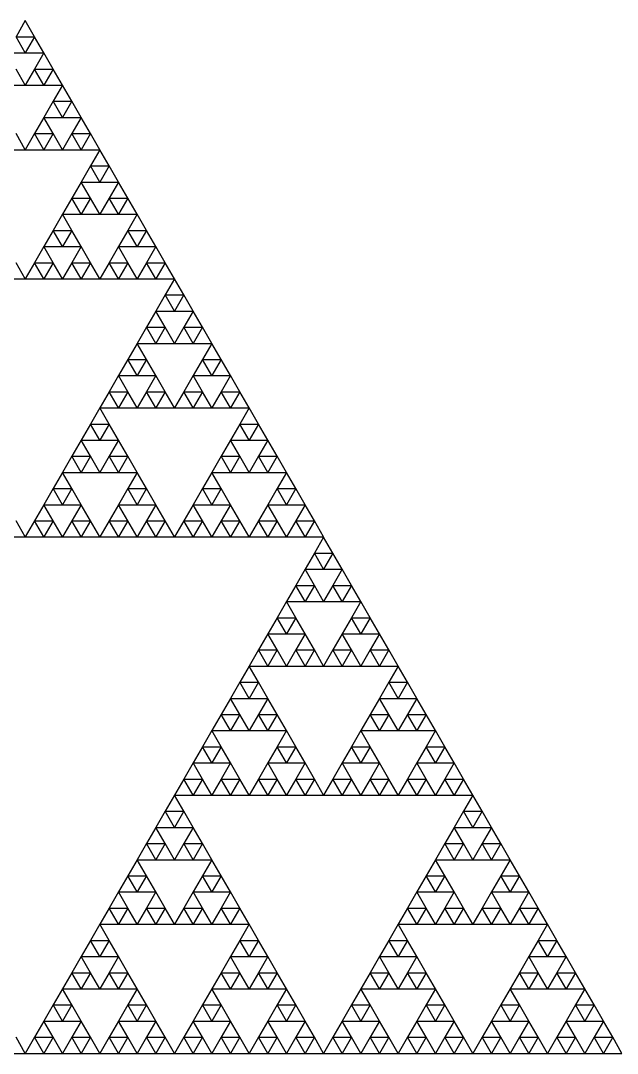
# Model space of a CAD drawing. Header units: metres. Extents: x -50 to 50, y -29 to 58.
# Drawn here: x -31.3 to -25.05, y -7.22 to 3.61 of the extents above; entities that cross this region are included whole.
import ezdxf

# ---------------------------------------------------------------- set-up
doc = ezdxf.new("R2010")
doc.units = ezdxf.units.M

msp = doc.modelspace()

# ---------------------------------------------------------------- linework, layer by layer
for p, q in [((-31.25, 3.60842), (-31.3477, 3.43928)), ((-31.1523, 3.43928), (-31.25, 3.60842)), ((-31.25, 3.27014), (-31.3477, 3.43928)), ((-31.3477, 3.43928), (-31.1523, 3.43928)), ((-31.1523, 3.43928), (-31.25, 3.27014)), ((-31.0547, 3.27014), (-31.1523, 3.43928)), ((-31.4453, 3.27014), (-31.25, 3.27014)), ((-31.25, 3.27014), (-31.0547, 3.27014)), ((-31.0547, 3.27014), (-31.1523, 3.10099)), ((-30.957, 3.10099), (-31.0547, 3.27014)), ((-31.25, 2.93185), (-31.3477, 3.10099)), ((-31.1523, 3.10099), (-31.25, 2.93185)), ((-31.0547, 2.93185), (-31.1523, 3.10099)), ((-31.1523, 3.10099), (-30.957, 3.10099)), ((-30.957, 3.10099), (-31.0547, 2.93185)), ((-30.8594, 2.93185), (-30.957, 3.10099)), ((-31.4453, 2.93185), (-31.25, 2.93185)), ((-31.25, 2.93185), (-31.0547, 2.93185)), ((-31.0547, 2.93185), (-30.8594, 2.93185)), ((-30.8594, 2.93185), (-30.957, 2.76271)), ((-30.7617, 2.76271), (-30.8594, 2.93185)), ((-30.957, 2.76271), (-31.0547, 2.59356)), ((-30.8594, 2.59356), (-30.957, 2.76271)), ((-30.957, 2.76271), (-30.7617, 2.76271)), ((-30.7617, 2.76271), (-30.8594, 2.59356)), ((-30.6641, 2.59356), (-30.7617, 2.76271)), ((-31.0547, 2.59356), (-31.1523, 2.42442)), ((-30.957, 2.42442), (-31.0547, 2.59356)), ((-31.0547, 2.59356), (-30.8594, 2.59356)), ((-30.8594, 2.59356), (-30.6641, 2.59356)), ((-30.6641, 2.59356), (-30.7617, 2.42442)), ((-30.5664, 2.42442), (-30.6641, 2.59356)), ((-31.25, 2.25527), (-31.3477, 2.42442)), ((-31.1523, 2.42442), (-31.25, 2.25527)), ((-31.0547, 2.25527), (-31.1523, 2.42442)), ((-31.1523, 2.42442), (-30.957, 2.42442)), ((-30.957, 2.42442), (-31.0547, 2.25527)), ((-30.8594, 2.25527), (-30.957, 2.42442)), ((-30.7617, 2.42442), (-30.8594, 2.25527)), ((-30.6641, 2.25527), (-30.7617, 2.42442)), ((-30.7617, 2.42442), (-30.5664, 2.42442)), ((-30.5664, 2.42442), (-30.6641, 2.25527)), ((-30.4688, 2.25527), (-30.5664, 2.42442)), ((-31.4453, 2.25527), (-31.25, 2.25527)), ((-31.25, 2.25527), (-31.0547, 2.25527)), ((-31.0547, 2.25527), (-30.8594, 2.25527)), ((-30.8594, 2.25527), (-30.6641, 2.25527)), ((-30.6641, 2.25527), (-30.4688, 2.25527)), ((-30.4688, 2.25526), (-30.5664, 2.08612)), ((-30.3711, 2.08612), (-30.4688, 2.25526)), ((-30.5664, 2.08612), (-30.6641, 1.91697)), ((-30.4688, 1.91697), (-30.5664, 2.08612)), ((-30.5664, 2.08612), (-30.3711, 2.08612)), ((-30.3711, 2.08612), (-30.4688, 1.91697)), ((-30.2734, 1.91697), (-30.3711, 2.08612)), ((-30.6641, 1.91697), (-30.7617, 1.74783)), ((-30.5664, 1.74783), (-30.6641, 1.91697)), ((-30.6641, 1.91697), (-30.4688, 1.91697)), ((-30.4688, 1.91697), (-30.2734, 1.91697)), ((-30.2734, 1.91697), (-30.3711, 1.74783)), ((-30.1758, 1.74783), (-30.2734, 1.91697)), ((-30.7617, 1.74783), (-30.8594, 1.57868)), ((-30.6641, 1.57868), (-30.7617, 1.74783)), ((-30.7617, 1.74783), (-30.5664, 1.74783)), ((-30.5664, 1.74783), (-30.6641, 1.57868)), ((-30.4688, 1.57868), (-30.5664, 1.74783)), ((-30.3711, 1.74783), (-30.4688, 1.57868)), ((-30.2734, 1.57868), (-30.3711, 1.74783)), ((-30.3711, 1.74783), (-30.1758, 1.74783)), ((-30.1758, 1.74783), (-30.2734, 1.57868)), ((-30.0781, 1.57868), (-30.1758, 1.74783)), ((-30.8594, 1.57868), (-30.957, 1.40954)), ((-30.7617, 1.40954), (-30.8594, 1.57868)), ((-30.8594, 1.57868), (-30.6641, 1.57868)), ((-30.6641, 1.57868), (-30.4688, 1.57868)), ((-30.4688, 1.57868), (-30.2734, 1.57868)), ((-30.2734, 1.57868), (-30.0781, 1.57868)), ((-30.0781, 1.57868), (-30.1758, 1.40954)), ((-29.9805, 1.40954), (-30.0781, 1.57868)), ((-30.957, 1.40954), (-31.0547, 1.2404)), ((-30.8594, 1.2404), (-30.957, 1.40954)), ((-30.957, 1.40954), (-30.7617, 1.40954)), ((-30.7617, 1.40954), (-30.8594, 1.2404)), ((-30.6641, 1.2404), (-30.7617, 1.40954)), ((-30.1758, 1.40954), (-30.2734, 1.2404)), ((-30.0781, 1.2404), (-30.1758, 1.40954)), ((-30.1758, 1.40954), (-29.9805, 1.40954)), ((-29.9805, 1.40954), (-30.0781, 1.2404)), ((-29.8828, 1.2404), (-29.9805, 1.40954)), ((-31.0547, 1.2404), (-31.1523, 1.07125)), ((-30.957, 1.07125), (-31.0547, 1.2404)), ((-31.0547, 1.2404), (-30.8594, 1.2404)), ((-30.8594, 1.2404), (-30.6641, 1.2404)), ((-30.6641, 1.2404), (-30.7617, 1.07125)), ((-30.5664, 1.07125), (-30.6641, 1.2404)), ((-30.2734, 1.2404), (-30.3711, 1.07125)), ((-30.1758, 1.07125), (-30.2734, 1.2404)), ((-30.2734, 1.2404), (-30.0781, 1.2404)), ((-30.0781, 1.2404), (-29.8828, 1.2404)), ((-29.8828, 1.2404), (-29.9805, 1.07125)), ((-29.7852, 1.07125), (-29.8828, 1.2404)), ((-31.25, 0.90211), (-31.3477, 1.07125)), ((-31.1523, 1.07125), (-31.25, 0.90211)), ((-31.0547, 0.90211), (-31.1523, 1.07125)), ((-31.1523, 1.07125), (-30.957, 1.07125)), ((-30.957, 1.07125), (-31.0547, 0.90211)), ((-30.8594, 0.90211), (-30.957, 1.07125)), ((-30.7617, 1.07125), (-30.8594, 0.90211)), ((-30.6641, 0.90211), (-30.7617, 1.07125)), ((-30.7617, 1.07125), (-30.5664, 1.07125)), ((-30.5664, 1.07125), (-30.6641, 0.90211)), ((-30.4688, 0.90211), (-30.5664, 1.07125)), ((-30.3711, 1.07125), (-30.4688, 0.90211)), ((-30.2734, 0.90211), (-30.3711, 1.07125)), ((-30.3711, 1.07125), (-30.1758, 1.07125)), ((-30.1758, 1.07125), (-30.2734, 0.90211)), ((-30.0781, 0.90211), (-30.1758, 1.07125)), ((-29.9805, 1.07125), (-30.0781, 0.90211)), ((-29.8828, 0.90211), (-29.9805, 1.07125)), ((-29.9805, 1.07125), (-29.7852, 1.07125)), ((-29.7852, 1.07125), (-29.8828, 0.90211)), ((-29.6875, 0.90211), (-29.7852, 1.07125)), ((-31.4453, 0.90211), (-31.25, 0.90211)), ((-31.25, 0.90211), (-31.0547, 0.90211)), ((-31.0547, 0.90211), (-30.8594, 0.90211)), ((-30.8594, 0.90211), (-30.6641, 0.90211)), ((-30.6641, 0.90211), (-30.4688, 0.90211)), ((-30.4688, 0.90211), (-30.2734, 0.90211)), ((-30.2734, 0.90211), (-30.0781, 0.90211)), ((-30.0781, 0.90211), (-29.8828, 0.90211)), ((-29.8828, 0.90211), (-29.6875, 0.90211)), ((-29.6875, 0.90209), (-29.7852, 0.73295)), ((-29.5898, 0.73295), (-29.6875, 0.90209)), ((-29.7852, 0.73295), (-29.8828, 0.56381)), ((-29.6875, 0.56381), (-29.7852, 0.73295)), ((-29.7852, 0.73295), (-29.5898, 0.73295)), ((-29.5898, 0.73295), (-29.6875, 0.56381)), ((-29.4922, 0.56381), (-29.5898, 0.73295)), ((-29.8828, 0.56381), (-29.9805, 0.39466)), ((-29.7852, 0.39466), (-29.8828, 0.56381)), ((-29.8828, 0.56381), (-29.6875, 0.56381)), ((-29.6875, 0.56381), (-29.4922, 0.56381)), ((-29.4922, 0.56381), (-29.5898, 0.39466)), ((-29.3945, 0.39466), (-29.4922, 0.56381)), ((-29.9805, 0.39466), (-30.0781, 0.22552)), ((-29.8828, 0.22552), (-29.9805, 0.39466)), ((-29.9805, 0.39466), (-29.7852, 0.39466)), ((-29.7852, 0.39466), (-29.8828, 0.22552)), ((-29.6875, 0.22552), (-29.7852, 0.39466)), ((-29.5898, 0.39466), (-29.6875, 0.22552)), ((-29.4922, 0.22552), (-29.5898, 0.39466)), ((-29.5898, 0.39466), (-29.3945, 0.39466)), ((-29.3945, 0.39466), (-29.4922, 0.22552)), ((-29.2969, 0.22552), (-29.3945, 0.39466)), ((-30.0781, 0.22552), (-30.1758, 0.05638)), ((-29.9805, 0.05638), (-30.0781, 0.22552)), ((-30.0781, 0.22552), (-29.8828, 0.22552)), ((-29.8828, 0.22552), (-29.6875, 0.22552)), ((-29.6875, 0.22552), (-29.4922, 0.22552)), ((-29.4922, 0.22552), (-29.2969, 0.22552)), ((-29.2969, 0.22552), (-29.3945, 0.05638)), ((-29.1992, 0.05638), (-29.2969, 0.22552)), ((-30.1758, 0.05638), (-30.2734, -0.11277)), ((-30.0781, -0.11277), (-30.1758, 0.05638)), ((-30.1758, 0.05638), (-29.9805, 0.05638)), ((-29.9805, 0.05638), (-30.0781, -0.11277)), ((-29.8828, -0.11277), (-29.9805, 0.05638)), ((-29.3945, 0.05638), (-29.4922, -0.11277)), ((-29.2969, -0.11277), (-29.3945, 0.05638)), ((-29.3945, 0.05638), (-29.1992, 0.05638)), ((-29.1992, 0.05638), (-29.2969, -0.11277)), ((-29.1016, -0.11277), (-29.1992, 0.05638)), ((-30.2734, -0.11277), (-30.3711, -0.28191)), ((-30.1758, -0.28191), (-30.2734, -0.11277)), ((-30.2734, -0.11277), (-30.0781, -0.11277)), ((-30.0781, -0.11277), (-29.8828, -0.11277)), ((-29.8828, -0.11277), (-29.9805, -0.28191)), ((-29.7852, -0.28191), (-29.8828, -0.11277)), ((-29.4922, -0.11277), (-29.5898, -0.28191)), ((-29.3945, -0.28191), (-29.4922, -0.11277)), ((-29.4922, -0.11277), (-29.2969, -0.11277)), ((-29.2969, -0.11277), (-29.1016, -0.11277)), ((-29.1016, -0.11277), (-29.1992, -0.28191)), ((-29.0039, -0.28191), (-29.1016, -0.11277)), ((-30.3711, -0.28191), (-30.4688, -0.45105)), ((-30.2734, -0.45105), (-30.3711, -0.28191)), ((-30.3711, -0.28191), (-30.1758, -0.28191)), ((-30.1758, -0.28191), (-30.2734, -0.45105)), ((-30.0781, -0.45105), (-30.1758, -0.28191)), ((-29.9805, -0.28191), (-30.0781, -0.45105)), ((-29.8828, -0.45105), (-29.9805, -0.28191)), ((-29.9805, -0.28191), (-29.7852, -0.28191)), ((-29.7852, -0.28191), (-29.8828, -0.45105)), ((-29.6875, -0.45105), (-29.7852, -0.28191)), ((-29.5898, -0.28191), (-29.6875, -0.45105)), ((-29.4922, -0.45105), (-29.5898, -0.28191)), ((-29.5898, -0.28191), (-29.3945, -0.28191)), ((-29.3945, -0.28191), (-29.4922, -0.45105)), ((-29.2969, -0.45105), (-29.3945, -0.28191)), ((-29.1992, -0.28191), (-29.2969, -0.45105)), ((-29.1016, -0.45105), (-29.1992, -0.28191)), ((-29.1992, -0.28191), (-29.0039, -0.28191)), ((-29.0039, -0.28191), (-29.1016, -0.45105)), ((-28.9062, -0.45105), (-29.0039, -0.28191)), ((-30.4688, -0.45107), (-30.5664, -0.62021)), ((-30.4688, -0.45105), (-30.2734, -0.45105)), ((-30.3711, -0.62021), (-30.4688, -0.45107)), ((-30.2734, -0.45105), (-30.0781, -0.45105)), ((-30.0781, -0.45105), (-29.8828, -0.45105)), ((-29.8828, -0.45105), (-29.6875, -0.45105)), ((-29.6875, -0.45105), (-29.4922, -0.45105)), ((-29.4922, -0.45105), (-29.2969, -0.45105)), ((-29.2969, -0.45105), (-29.1016, -0.45105)), ((-29.1016, -0.45105), (-28.9062, -0.45105)), ((-28.9062, -0.45107), (-29.0039, -0.62021)), ((-28.8086, -0.62021), (-28.9062, -0.45107)), ((-30.5664, -0.62021), (-30.6641, -0.78936)), ((-30.4688, -0.78936), (-30.5664, -0.62021)), ((-30.5664, -0.62021), (-30.3711, -0.62021)), ((-30.3711, -0.62021), (-30.4688, -0.78936)), ((-30.2734, -0.78936), (-30.3711, -0.62021)), ((-29.0039, -0.62021), (-29.1016, -0.78936)), ((-28.9062, -0.78936), (-29.0039, -0.62021)), ((-29.0039, -0.62021), (-28.8086, -0.62021)), ((-28.8086, -0.62021), (-28.9062, -0.78936)), ((-28.7109, -0.78936), (-28.8086, -0.62021)), ((-30.6641, -0.78936), (-30.7617, -0.9585)), ((-30.5664, -0.9585), (-30.6641, -0.78936)), ((-30.6641, -0.78936), (-30.4688, -0.78936)), ((-30.4688, -0.78936), (-30.2734, -0.78936)), ((-30.2734, -0.78936), (-30.3711, -0.9585)), ((-30.1758, -0.9585), (-30.2734, -0.78936)), ((-29.1016, -0.78936), (-29.1992, -0.9585)), ((-29.0039, -0.9585), (-29.1016, -0.78936)), ((-29.1016, -0.78936), (-28.9062, -0.78936)), ((-28.9062, -0.78936), (-28.7109, -0.78936)), ((-28.7109, -0.78936), (-28.8086, -0.9585)), ((-28.6133, -0.9585), (-28.7109, -0.78936)), ((-30.7617, -0.9585), (-30.8594, -1.12765)), ((-30.6641, -1.12765), (-30.7617, -0.9585)), ((-30.7617, -0.9585), (-30.5664, -0.9585)), ((-30.5664, -0.9585), (-30.6641, -1.12765)), ((-30.4688, -1.12765), (-30.5664, -0.9585)), ((-30.3711, -0.9585), (-30.4688, -1.12765)), ((-30.2734, -1.12765), (-30.3711, -0.9585)), ((-30.3711, -0.9585), (-30.1758, -0.9585)), ((-30.1758, -0.9585), (-30.2734, -1.12765)), ((-30.0781, -1.12765), (-30.1758, -0.9585)), ((-29.1992, -0.9585), (-29.2969, -1.12765)), ((-29.1016, -1.12765), (-29.1992, -0.9585)), ((-29.1992, -0.9585), (-29.0039, -0.9585)), ((-29.0039, -0.9585), (-29.1016, -1.12765)), ((-28.9062, -1.12765), (-29.0039, -0.9585)), ((-28.8086, -0.9585), (-28.9062, -1.12765)), ((-28.7109, -1.12765), (-28.8086, -0.9585)), ((-28.8086, -0.9585), (-28.6133, -0.9585)), ((-28.6133, -0.9585), (-28.7109, -1.12765)), ((-28.5156, -1.12765), (-28.6133, -0.9585)), ((-30.8594, -1.12765), (-30.957, -1.29679)), ((-30.7617, -1.29679), (-30.8594, -1.12765)), ((-30.8594, -1.12765), (-30.6641, -1.12765)), ((-30.6641, -1.12765), (-30.4688, -1.12765)), ((-30.4688, -1.12765), (-30.2734, -1.12765)), ((-30.2734, -1.12765), (-30.0781, -1.12765)), ((-30.0781, -1.12765), (-30.1758, -1.29679)), ((-29.9805, -1.29679), (-30.0781, -1.12765)), ((-29.2969, -1.12765), (-29.3945, -1.29679)), ((-29.1992, -1.29679), (-29.2969, -1.12765)), ((-29.2969, -1.12765), (-29.1016, -1.12765)), ((-29.1016, -1.12765), (-28.9062, -1.12765)), ((-28.9062, -1.12765), (-28.7109, -1.12765)), ((-28.7109, -1.12765), (-28.5156, -1.12765)), ((-28.5156, -1.12765), (-28.6133, -1.29679)), ((-28.418, -1.29679), (-28.5156, -1.12765)), ((-30.957, -1.29679), (-31.0547, -1.46593)), ((-30.8594, -1.46593), (-30.957, -1.29679)), ((-30.957, -1.29679), (-30.7617, -1.29679)), ((-30.7617, -1.29679), (-30.8594, -1.46593)), ((-30.6641, -1.46593), (-30.7617, -1.29679)), ((-30.1758, -1.29679), (-30.2734, -1.46593)), ((-30.0781, -1.46593), (-30.1758, -1.29679)), ((-30.1758, -1.29679), (-29.9805, -1.29679)), ((-29.9805, -1.29679), (-30.0781, -1.46593)), ((-29.8828, -1.46593), (-29.9805, -1.29679)), ((-29.3945, -1.29679), (-29.4922, -1.46593)), ((-29.2969, -1.46593), (-29.3945, -1.29679)), ((-29.3945, -1.29679), (-29.1992, -1.29679)), ((-29.1992, -1.29679), (-29.2969, -1.46593)), ((-29.1016, -1.46593), (-29.1992, -1.29679)), ((-28.6133, -1.29679), (-28.7109, -1.46593)), ((-28.5156, -1.46593), (-28.6133, -1.29679)), ((-28.6133, -1.29679), (-28.418, -1.29679)), ((-28.418, -1.29679), (-28.5156, -1.46593)), ((-28.3203, -1.46593), (-28.418, -1.29679)), ((-31.0547, -1.46593), (-31.1523, -1.63508)), ((-30.957, -1.63508), (-31.0547, -1.46593)), ((-31.0547, -1.46593), (-30.8594, -1.46593)), ((-30.8594, -1.46593), (-30.6641, -1.46593)), ((-30.6641, -1.46593), (-30.7617, -1.63508)), ((-30.5664, -1.63508), (-30.6641, -1.46593)), ((-30.2734, -1.46593), (-30.3711, -1.63508)), ((-30.1758, -1.63508), (-30.2734, -1.46593)), ((-30.2734, -1.46593), (-30.0781, -1.46593)), ((-30.0781, -1.46593), (-29.8828, -1.46593)), ((-29.8828, -1.46593), (-29.9805, -1.63508)), ((-29.7852, -1.63508), (-29.8828, -1.46593)), ((-29.4922, -1.46593), (-29.5898, -1.63508)), ((-29.3945, -1.63508), (-29.4922, -1.46593)), ((-29.4922, -1.46593), (-29.2969, -1.46593)), ((-29.2969, -1.46593), (-29.1016, -1.46593)), ((-29.1016, -1.46593), (-29.1992, -1.63508)), ((-29.0039, -1.63508), (-29.1016, -1.46593)), ((-28.7109, -1.46593), (-28.8086, -1.63508)), ((-28.6133, -1.63508), (-28.7109, -1.46593)), ((-28.7109, -1.46593), (-28.5156, -1.46593)), ((-28.5156, -1.46593), (-28.3203, -1.46593)), ((-28.3203, -1.46593), (-28.418, -1.63508)), ((-28.2227, -1.63508), (-28.3203, -1.46593)), ((-31.25, -1.80422), (-31.3477, -1.63508)), ((-31.1523, -1.63508), (-31.25, -1.80422)), ((-31.0547, -1.80422), (-31.1523, -1.63508)), ((-31.1523, -1.63508), (-30.957, -1.63508)), ((-30.957, -1.63508), (-31.0547, -1.80422)), ((-30.8594, -1.80422), (-30.957, -1.63508)), ((-30.7617, -1.63508), (-30.8594, -1.80422)), ((-30.6641, -1.80422), (-30.7617, -1.63508)), ((-30.7617, -1.63508), (-30.5664, -1.63508)), ((-30.5664, -1.63508), (-30.6641, -1.80422)), ((-30.4688, -1.80422), (-30.5664, -1.63508)), ((-30.3711, -1.63508), (-30.4688, -1.80422)), ((-30.2734, -1.80422), (-30.3711, -1.63508)), ((-30.3711, -1.63508), (-30.1758, -1.63508)), ((-30.1758, -1.63508), (-30.2734, -1.80422)), ((-30.0781, -1.80422), (-30.1758, -1.63508)), ((-29.9805, -1.63508), (-30.0781, -1.80422)), ((-29.8828, -1.80422), (-29.9805, -1.63508)), ((-29.9805, -1.63508), (-29.7852, -1.63508)), ((-29.7852, -1.63508), (-29.8828, -1.80422)), ((-29.6875, -1.80422), (-29.7852, -1.63508)), ((-29.5898, -1.63508), (-29.6875, -1.80422)), ((-29.4922, -1.80422), (-29.5898, -1.63508)), ((-29.5898, -1.63508), (-29.3945, -1.63508)), ((-29.3945, -1.63508), (-29.4922, -1.80422)), ((-29.2969, -1.80422), (-29.3945, -1.63508)), ((-29.1992, -1.63508), (-29.2969, -1.80422)), ((-29.1016, -1.80422), (-29.1992, -1.63508)), ((-29.1992, -1.63508), (-29.0039, -1.63508)), ((-29.0039, -1.63508), (-29.1016, -1.80422)), ((-28.9062, -1.80422), (-29.0039, -1.63508)), ((-28.8086, -1.63508), (-28.9062, -1.80422)), ((-28.7109, -1.80422), (-28.8086, -1.63508)), ((-28.8086, -1.63508), (-28.6133, -1.63508)), ((-28.6133, -1.63508), (-28.7109, -1.80422)), ((-28.5156, -1.80422), (-28.6133, -1.63508)), ((-28.418, -1.63508), (-28.5156, -1.80422)), ((-28.3203, -1.80422), (-28.418, -1.63508)), ((-28.418, -1.63508), (-28.2227, -1.63508)), ((-28.2227, -1.63508), (-28.3203, -1.80422)), ((-28.125, -1.80422), (-28.2227, -1.63508)), ((-31.4453, -1.80422), (-31.25, -1.80422)), ((-31.25, -1.80422), (-31.0547, -1.80422)), ((-31.0547, -1.80422), (-30.8594, -1.80422)), ((-30.8594, -1.80422), (-30.6641, -1.80422)), ((-30.6641, -1.80422), (-30.4688, -1.80422)), ((-30.4688, -1.80422), (-30.2734, -1.80422)), ((-30.2734, -1.80422), (-30.0781, -1.80422)), ((-30.0781, -1.80422), (-29.8828, -1.80422)), ((-29.8828, -1.80422), (-29.6875, -1.80422)), ((-29.6875, -1.80422), (-29.4922, -1.80422)), ((-29.4922, -1.80422), (-29.2969, -1.80422)), ((-29.2969, -1.80422), (-29.1016, -1.80422)), ((-29.1016, -1.80422), (-28.9062, -1.80422)), ((-28.9062, -1.80422), (-28.7109, -1.80422)), ((-28.7109, -1.80422), (-28.5156, -1.80422)), ((-28.5156, -1.80422), (-28.3203, -1.80422)), ((-28.3203, -1.80422), (-28.125, -1.80422)), ((-28.125, -1.80424), (-28.2227, -1.97338)), ((-28.0273, -1.97338), (-28.125, -1.80424)), ((-28.2227, -1.97338), (-28.3203, -2.14252)), ((-28.125, -2.14252), (-28.2227, -1.97338)), ((-28.2227, -1.97338), (-28.0273, -1.97338)), ((-28.0273, -1.97338), (-28.125, -2.14252)), ((-27.9297, -2.14252), (-28.0273, -1.97338)), ((-28.3203, -2.14252), (-28.418, -2.31167)), ((-28.2227, -2.31167), (-28.3203, -2.14252)), ((-28.3203, -2.14252), (-28.125, -2.14252)), ((-28.125, -2.14252), (-27.9297, -2.14252)), ((-27.9297, -2.14252), (-28.0273, -2.31167)), ((-27.832, -2.31167), (-27.9297, -2.14252)), ((-28.418, -2.31167), (-28.5156, -2.48081)), ((-28.3203, -2.48081), (-28.418, -2.31167)), ((-28.418, -2.31167), (-28.2227, -2.31167)), ((-28.2227, -2.31167), (-28.3203, -2.48081)), ((-28.125, -2.48081), (-28.2227, -2.31167)), ((-28.0273, -2.31167), (-28.125, -2.48081)), ((-27.9297, -2.48081), (-28.0273, -2.31167)), ((-28.0273, -2.31167), (-27.832, -2.31167)), ((-27.832, -2.31167), (-27.9297, -2.48081)), ((-27.7344, -2.48081), (-27.832, -2.31167)), ((-28.5156, -2.48081), (-28.6133, -2.64995)), ((-28.418, -2.64995), (-28.5156, -2.48081)), ((-28.5156, -2.48081), (-28.3203, -2.48081)), ((-28.3203, -2.48081), (-28.125, -2.48081)), ((-28.125, -2.48081), (-27.9297, -2.48081)), ((-27.9297, -2.48081), (-27.7344, -2.48081)), ((-27.7344, -2.48081), (-27.832, -2.64995)), ((-27.6367, -2.64995), (-27.7344, -2.48081)), ((-28.6133, -2.64995), (-28.7109, -2.8191)), ((-28.5156, -2.8191), (-28.6133, -2.64995)), ((-28.6133, -2.64995), (-28.418, -2.64995)), ((-28.418, -2.64995), (-28.5156, -2.8191)), ((-28.3203, -2.8191), (-28.418, -2.64995)), ((-27.832, -2.64995), (-27.9297, -2.8191)), ((-27.7344, -2.8191), (-27.832, -2.64995)), ((-27.832, -2.64995), (-27.6367, -2.64995)), ((-27.6367, -2.64995), (-27.7344, -2.8191)), ((-27.5391, -2.8191), (-27.6367, -2.64995)), ((-28.7109, -2.8191), (-28.8086, -2.98824)), ((-28.6133, -2.98824), (-28.7109, -2.8191)), ((-28.7109, -2.8191), (-28.5156, -2.8191)), ((-28.5156, -2.8191), (-28.3203, -2.8191)), ((-28.3203, -2.8191), (-28.418, -2.98824)), ((-28.2227, -2.98824), (-28.3203, -2.8191)), ((-27.9297, -2.8191), (-28.0273, -2.98824)), ((-27.832, -2.98824), (-27.9297, -2.8191)), ((-27.9297, -2.8191), (-27.7344, -2.8191)), ((-27.7344, -2.8191), (-27.5391, -2.8191)), ((-27.5391, -2.8191), (-27.6367, -2.98824)), ((-27.4414, -2.98824), (-27.5391, -2.8191)), ((-28.8086, -2.98824), (-28.9062, -3.15738)), ((-28.7109, -3.15738), (-28.8086, -2.98824)), ((-28.8086, -2.98824), (-28.6133, -2.98824)), ((-28.6133, -2.98824), (-28.7109, -3.15738)), ((-28.5156, -3.15738), (-28.6133, -2.98824)), ((-28.418, -2.98824), (-28.5156, -3.15738)), ((-28.3203, -3.15738), (-28.418, -2.98824)), ((-28.418, -2.98824), (-28.2227, -2.98824)), ((-28.2227, -2.98824), (-28.3203, -3.15738)), ((-28.125, -3.15738), (-28.2227, -2.98824)), ((-28.0273, -2.98824), (-28.125, -3.15738)), ((-27.9297, -3.15738), (-28.0273, -2.98824)), ((-28.0273, -2.98824), (-27.832, -2.98824)), ((-27.832, -2.98824), (-27.9297, -3.15738)), ((-27.7344, -3.15738), (-27.832, -2.98824)), ((-27.6367, -2.98824), (-27.7344, -3.15738)), ((-27.5391, -3.15738), (-27.6367, -2.98824)), ((-27.6367, -2.98824), (-27.4414, -2.98824)), ((-27.4414, -2.98824), (-27.5391, -3.15738)), ((-27.3438, -3.15738), (-27.4414, -2.98824)), ((-28.9062, -3.1574), (-29.0039, -3.32654)), ((-28.9062, -3.15738), (-28.7109, -3.15738)), ((-28.8086, -3.32654), (-28.9062, -3.1574)), ((-28.7109, -3.15738), (-28.5156, -3.15738)), ((-28.5156, -3.15738), (-28.3203, -3.15738)), ((-28.3203, -3.15738), (-28.125, -3.15738)), ((-28.125, -3.15738), (-27.9297, -3.15738)), ((-27.9297, -3.15738), (-27.7344, -3.15738)), ((-27.7344, -3.15738), (-27.5391, -3.15738)), ((-27.5391, -3.15738), (-27.3438, -3.15738)), ((-27.3438, -3.1574), (-27.4414, -3.32654)), ((-27.2461, -3.32654), (-27.3438, -3.1574)), ((-29.0039, -3.32654), (-29.1016, -3.49569)), ((-28.9062, -3.49569), (-29.0039, -3.32654)), ((-29.0039, -3.32654), (-28.8086, -3.32654)), ((-28.8086, -3.32654), (-28.9062, -3.49569)), ((-28.7109, -3.49569), (-28.8086, -3.32654)), ((-27.4414, -3.32654), (-27.5391, -3.49569)), ((-27.3438, -3.49569), (-27.4414, -3.32654)), ((-27.4414, -3.32654), (-27.2461, -3.32654)), ((-27.2461, -3.32654), (-27.3438, -3.49569)), ((-27.1484, -3.49569), (-27.2461, -3.32654)), ((-29.1016, -3.49569), (-29.1992, -3.66483)), ((-29.0039, -3.66483), (-29.1016, -3.49569)), ((-29.1016, -3.49569), (-28.9062, -3.49569)), ((-28.9062, -3.49569), (-28.7109, -3.49569)), ((-28.7109, -3.49569), (-28.8086, -3.66483)), ((-28.6133, -3.66483), (-28.7109, -3.49569)), ((-27.5391, -3.49569), (-27.6367, -3.66483)), ((-27.4414, -3.66483), (-27.5391, -3.49569)), ((-27.5391, -3.49569), (-27.3438, -3.49569)), ((-27.3438, -3.49569), (-27.1484, -3.49569)), ((-27.1484, -3.49569), (-27.2461, -3.66483)), ((-27.0508, -3.66483), (-27.1484, -3.49569)), ((-29.1992, -3.66483), (-29.2969, -3.83397)), ((-29.1016, -3.83397), (-29.1992, -3.66483)), ((-29.1992, -3.66483), (-29.0039, -3.66483)), ((-29.0039, -3.66483), (-29.1016, -3.83397)), ((-28.9062, -3.83397), (-29.0039, -3.66483)), ((-28.8086, -3.66483), (-28.9062, -3.83397)), ((-28.7109, -3.83397), (-28.8086, -3.66483)), ((-28.8086, -3.66483), (-28.6133, -3.66483)), ((-28.6133, -3.66483), (-28.7109, -3.83397)), ((-28.5156, -3.83397), (-28.6133, -3.66483)), ((-27.6367, -3.66483), (-27.7344, -3.83397)), ((-27.5391, -3.83397), (-27.6367, -3.66483)), ((-27.6367, -3.66483), (-27.4414, -3.66483)), ((-27.4414, -3.66483), (-27.5391, -3.83397)), ((-27.3438, -3.83397), (-27.4414, -3.66483)), ((-27.2461, -3.66483), (-27.3438, -3.83397)), ((-27.1484, -3.83397), (-27.2461, -3.66483)), ((-27.2461, -3.66483), (-27.0508, -3.66483)), ((-27.0508, -3.66483), (-27.1484, -3.83397)), ((-26.9531, -3.83397), (-27.0508, -3.66483)), ((-29.2969, -3.83397), (-29.3945, -4.00312)), ((-29.1992, -4.00312), (-29.2969, -3.83397)), ((-29.2969, -3.83397), (-29.1016, -3.83397)), ((-29.1016, -3.83397), (-28.9062, -3.83397)), ((-28.9062, -3.83397), (-28.7109, -3.83397)), ((-28.7109, -3.83397), (-28.5156, -3.83397)), ((-28.5156, -3.83397), (-28.6133, -4.00312)), ((-28.418, -4.00312), (-28.5156, -3.83397)), ((-27.7344, -3.83397), (-27.832, -4.00312)), ((-27.6367, -4.00312), (-27.7344, -3.83397)), ((-27.7344, -3.83397), (-27.5391, -3.83397)), ((-27.5391, -3.83397), (-27.3438, -3.83397)), ((-27.3438, -3.83397), (-27.1484, -3.83397)), ((-27.1484, -3.83397), (-26.9531, -3.83397)), ((-26.9531, -3.83397), (-27.0508, -4.00312)), ((-26.8555, -4.00312), (-26.9531, -3.83397)), ((-29.3945, -4.00312), (-29.4922, -4.17226)), ((-29.2969, -4.17226), (-29.3945, -4.00312)), ((-29.3945, -4.00312), (-29.1992, -4.00312)), ((-29.1992, -4.00312), (-29.2969, -4.17226)), ((-29.1016, -4.17226), (-29.1992, -4.00312)), ((-28.6133, -4.00312), (-28.7109, -4.17226)), ((-28.5156, -4.17226), (-28.6133, -4.00312)), ((-28.6133, -4.00312), (-28.418, -4.00312)), ((-28.418, -4.00312), (-28.5156, -4.17226)), ((-28.3203, -4.17226), (-28.418, -4.00312)), ((-27.832, -4.00312), (-27.9297, -4.17226)), ((-27.7344, -4.17226), (-27.832, -4.00312)), ((-27.832, -4.00312), (-27.6367, -4.00312)), ((-27.6367, -4.00312), (-27.7344, -4.17226)), ((-27.5391, -4.17226), (-27.6367, -4.00312)), ((-27.0508, -4.00312), (-27.1484, -4.17226)), ((-26.9531, -4.17226), (-27.0508, -4.00312)), ((-27.0508, -4.00312), (-26.8555, -4.00312)), ((-26.8555, -4.00312), (-26.9531, -4.17226)), ((-26.7578, -4.17226), (-26.8555, -4.00312)), ((-29.4922, -4.17226), (-29.5898, -4.34141)), ((-29.3945, -4.34141), (-29.4922, -4.17226)), ((-29.4922, -4.17226), (-29.2969, -4.17226)), ((-29.2969, -4.17226), (-29.1016, -4.17226)), ((-29.1016, -4.17226), (-29.1992, -4.34141)), ((-29.0039, -4.34141), (-29.1016, -4.17226)), ((-28.7109, -4.17226), (-28.8086, -4.34141)), ((-28.6133, -4.34141), (-28.7109, -4.17226)), ((-28.7109, -4.17226), (-28.5156, -4.17226)), ((-28.5156, -4.17226), (-28.3203, -4.17226)), ((-28.3203, -4.17226), (-28.418, -4.34141)), ((-28.2227, -4.34141), (-28.3203, -4.17226)), ((-27.9297, -4.17226), (-28.0273, -4.34141)), ((-27.832, -4.34141), (-27.9297, -4.17226)), ((-27.9297, -4.17226), (-27.7344, -4.17226)), ((-27.7344, -4.17226), (-27.5391, -4.17226)), ((-27.5391, -4.17226), (-27.6367, -4.34141)), ((-27.4414, -4.34141), (-27.5391, -4.17226)), ((-27.1484, -4.17226), (-27.2461, -4.34141)), ((-27.0508, -4.34141), (-27.1484, -4.17226)), ((-27.1484, -4.17226), (-26.9531, -4.17226)), ((-26.9531, -4.17226), (-26.7578, -4.17226)), ((-26.7578, -4.17226), (-26.8555, -4.34141)), ((-26.6602, -4.34141), (-26.7578, -4.17226)), ((-29.5898, -4.34141), (-29.6875, -4.51055)), ((-29.4922, -4.51055), (-29.5898, -4.34141)), ((-29.5898, -4.34141), (-29.3945, -4.34141)), ((-29.3945, -4.34141), (-29.4922, -4.51055)), ((-29.2969, -4.51055), (-29.3945, -4.34141)), ((-29.1992, -4.34141), (-29.2969, -4.51055)), ((-29.1016, -4.51055), (-29.1992, -4.34141)), ((-29.1992, -4.34141), (-29.0039, -4.34141)), ((-29.0039, -4.34141), (-29.1016, -4.51055)), ((-28.9062, -4.51055), (-29.0039, -4.34141)), ((-28.8086, -4.34141), (-28.9062, -4.51055)), ((-28.7109, -4.51055), (-28.8086, -4.34141)), ((-28.8086, -4.34141), (-28.6133, -4.34141)), ((-28.6133, -4.34141), (-28.7109, -4.51055)), ((-28.5156, -4.51055), (-28.6133, -4.34141)), ((-28.418, -4.34141), (-28.5156, -4.51055)), ((-28.3203, -4.51055), (-28.418, -4.34141)), ((-28.418, -4.34141), (-28.2227, -4.34141)), ((-28.2227, -4.34141), (-28.3203, -4.51055)), ((-28.125, -4.51055), (-28.2227, -4.34141)), ((-28.0273, -4.34141), (-28.125, -4.51055)), ((-27.9297, -4.51055), (-28.0273, -4.34141)), ((-28.0273, -4.34141), (-27.832, -4.34141)), ((-27.832, -4.34141), (-27.9297, -4.51055)), ((-27.7344, -4.51055), (-27.832, -4.34141)), ((-27.6367, -4.34141), (-27.7344, -4.51055)), ((-27.5391, -4.51055), (-27.6367, -4.34141)), ((-27.6367, -4.34141), (-27.4414, -4.34141)), ((-27.4414, -4.34141), (-27.5391, -4.51055)), ((-27.3438, -4.51055), (-27.4414, -4.34141)), ((-27.2461, -4.34141), (-27.3438, -4.51055)), ((-27.1484, -4.51055), (-27.2461, -4.34141)), ((-27.2461, -4.34141), (-27.0508, -4.34141)), ((-27.0508, -4.34141), (-27.1484, -4.51055)), ((-26.9531, -4.51055), (-27.0508, -4.34141)), ((-26.8555, -4.34141), (-26.9531, -4.51055)), ((-26.7578, -4.51055), (-26.8555, -4.34141)), ((-26.8555, -4.34141), (-26.6602, -4.34141)), ((-26.6602, -4.34141), (-26.7578, -4.51055)), ((-26.5625, -4.51055), (-26.6602, -4.34141)), ((-29.6875, -4.51056), (-29.7852, -4.67971)), ((-29.6875, -4.51055), (-29.4922, -4.51055)), ((-29.5898, -4.67971), (-29.6875, -4.51056)), ((-29.4922, -4.51055), (-29.2969, -4.51055)), ((-29.2969, -4.51055), (-29.1016, -4.51055)), ((-29.1016, -4.51055), (-28.9062, -4.51055)), ((-28.9062, -4.51055), (-28.7109, -4.51055)), ((-28.7109, -4.51055), (-28.5156, -4.51055)), ((-28.5156, -4.51055), (-28.3203, -4.51055)), ((-28.3203, -4.51055), (-28.125, -4.51055)), ((-28.125, -4.51055), (-27.9297, -4.51055)), ((-27.9297, -4.51055), (-27.7344, -4.51055)), ((-27.7344, -4.51055), (-27.5391, -4.51055)), ((-27.5391, -4.51055), (-27.3438, -4.51055)), ((-27.3438, -4.51055), (-27.1484, -4.51055)), ((-27.1484, -4.51055), (-26.9531, -4.51055)), ((-26.9531, -4.51055), (-26.7578, -4.51055)), ((-26.7578, -4.51055), (-26.5625, -4.51055)), ((-26.5625, -4.51056), (-26.6602, -4.67971)), ((-26.4648, -4.67971), (-26.5625, -4.51056)), ((-29.7852, -4.67971), (-29.8828, -4.84885)), ((-29.6875, -4.84885), (-29.7852, -4.67971)), ((-29.7852, -4.67971), (-29.5898, -4.67971)), ((-29.5898, -4.67971), (-29.6875, -4.84885)), ((-29.4922, -4.84885), (-29.5898, -4.67971)), ((-26.6602, -4.67971), (-26.7578, -4.84885)), ((-26.5625, -4.84885), (-26.6602, -4.67971)), ((-26.6602, -4.67971), (-26.4648, -4.67971)), ((-26.4648, -4.67971), (-26.5625, -4.84885)), ((-26.3672, -4.84885), (-26.4648, -4.67971)), ((-29.8828, -4.84885), (-29.9805, -5.018)), ((-29.7852, -5.018), (-29.8828, -4.84885)), ((-29.8828, -4.84885), (-29.6875, -4.84885)), ((-29.6875, -4.84885), (-29.4922, -4.84885)), ((-29.4922, -4.84885), (-29.5898, -5.018)), ((-29.3945, -5.018), (-29.4922, -4.84885)), ((-26.7578, -4.84885), (-26.8555, -5.018)), ((-26.6602, -5.018), (-26.7578, -4.84885)), ((-26.7578, -4.84885), (-26.5625, -4.84885)), ((-26.5625, -4.84885), (-26.3672, -4.84885)), ((-26.3672, -4.84885), (-26.4648, -5.018)), ((-26.2695, -5.018), (-26.3672, -4.84885)), ((-29.9805, -5.018), (-30.0781, -5.18714)), ((-29.8828, -5.18714), (-29.9805, -5.018)), ((-29.9805, -5.018), (-29.7852, -5.018)), ((-29.7852, -5.018), (-29.8828, -5.18714)), ((-29.6875, -5.18714), (-29.7852, -5.018)), ((-29.5898, -5.018), (-29.6875, -5.18714)), ((-29.4922, -5.18714), (-29.5898, -5.018)), ((-29.5898, -5.018), (-29.3945, -5.018)), ((-29.3945, -5.018), (-29.4922, -5.18714)), ((-29.2969, -5.18714), (-29.3945, -5.018)), ((-26.8555, -5.018), (-26.9531, -5.18714)), ((-26.7578, -5.18714), (-26.8555, -5.018)), ((-26.8555, -5.018), (-26.6602, -5.018)), ((-26.6602, -5.018), (-26.7578, -5.18714)), ((-26.5625, -5.18714), (-26.6602, -5.018)), ((-26.4648, -5.018), (-26.5625, -5.18714)), ((-26.3672, -5.18714), (-26.4648, -5.018)), ((-26.4648, -5.018), (-26.2695, -5.018)), ((-26.2695, -5.018), (-26.3672, -5.18714)), ((-26.1719, -5.18714), (-26.2695, -5.018)), ((-30.0781, -5.18714), (-30.1758, -5.35628)), ((-29.9805, -5.35628), (-30.0781, -5.18714)), ((-30.0781, -5.18714), (-29.8828, -5.18714)), ((-29.8828, -5.18714), (-29.6875, -5.18714)), ((-29.6875, -5.18714), (-29.4922, -5.18714)), ((-29.4922, -5.18714), (-29.2969, -5.18714)), ((-29.2969, -5.18714), (-29.3945, -5.35628)), ((-29.1992, -5.35628), (-29.2969, -5.18714)), ((-26.9531, -5.18714), (-27.0508, -5.35628)), ((-26.8555, -5.35628), (-26.9531, -5.18714)), ((-26.9531, -5.18714), (-26.7578, -5.18714)), ((-26.7578, -5.18714), (-26.5625, -5.18714)), ((-26.5625, -5.18714), (-26.3672, -5.18714)), ((-26.3672, -5.18714), (-26.1719, -5.18714)), ((-26.1719, -5.18714), (-26.2695, -5.35628)), ((-26.0742, -5.35628), (-26.1719, -5.18714)), ((-30.1758, -5.35628), (-30.2734, -5.52543)), ((-30.0781, -5.52543), (-30.1758, -5.35628)), ((-30.1758, -5.35628), (-29.9805, -5.35628)), ((-29.9805, -5.35628), (-30.0781, -5.52543)), ((-29.8828, -5.52543), (-29.9805, -5.35628)), ((-29.3945, -5.35628), (-29.4922, -5.52543)), ((-29.2969, -5.52543), (-29.3945, -5.35628)), ((-29.3945, -5.35628), (-29.1992, -5.35628)), ((-29.1992, -5.35628), (-29.2969, -5.52543)), ((-29.1016, -5.52543), (-29.1992, -5.35628)), ((-27.0508, -5.35628), (-27.1484, -5.52543)), ((-26.9531, -5.52543), (-27.0508, -5.35628)), ((-27.0508, -5.35628), (-26.8555, -5.35628)), ((-26.8555, -5.35628), (-26.9531, -5.52543)), ((-26.7578, -5.52543), (-26.8555, -5.35628)), ((-26.2695, -5.35628), (-26.3672, -5.52543)), ((-26.1719, -5.52543), (-26.2695, -5.35628)), ((-26.2695, -5.35628), (-26.0742, -5.35628)), ((-26.0742, -5.35628), (-26.1719, -5.52543)), ((-25.9766, -5.52543), (-26.0742, -5.35628)), ((-30.2734, -5.52543), (-30.3711, -5.69457)), ((-30.1758, -5.69457), (-30.2734, -5.52543)), ((-30.2734, -5.52543), (-30.0781, -5.52543)), ((-30.0781, -5.52543), (-29.8828, -5.52543)), ((-29.8828, -5.52543), (-29.9805, -5.69457)), ((-29.7852, -5.69457), (-29.8828, -5.52543)), ((-29.4922, -5.52543), (-29.5898, -5.69457)), ((-29.3945, -5.69457), (-29.4922, -5.52543)), ((-29.4922, -5.52543), (-29.2969, -5.52543)), ((-29.2969, -5.52543), (-29.1016, -5.52543)), ((-29.1016, -5.52543), (-29.1992, -5.69457)), ((-29.0039, -5.69457), (-29.1016, -5.52543)), ((-27.1484, -5.52543), (-27.2461, -5.69457)), ((-27.0508, -5.69457), (-27.1484, -5.52543)), ((-27.1484, -5.52543), (-26.9531, -5.52543)), ((-26.9531, -5.52543), (-26.7578, -5.52543)), ((-26.7578, -5.52543), (-26.8555, -5.69457)), ((-26.6602, -5.69457), (-26.7578, -5.52543)), ((-26.3672, -5.52543), (-26.4648, -5.69457)), ((-26.2695, -5.69457), (-26.3672, -5.52543)), ((-26.3672, -5.52543), (-26.1719, -5.52543)), ((-26.1719, -5.52543), (-25.9766, -5.52543)), ((-25.9766, -5.52543), (-26.0742, -5.69457)), ((-25.8789, -5.69457), (-25.9766, -5.52543)), ((-30.3711, -5.69457), (-30.4688, -5.86371)), ((-30.2734, -5.86371), (-30.3711, -5.69457)), ((-30.3711, -5.69457), (-30.1758, -5.69457)), ((-30.1758, -5.69457), (-30.2734, -5.86371)), ((-30.0781, -5.86371), (-30.1758, -5.69457)), ((-29.9805, -5.69457), (-30.0781, -5.86371)), ((-29.8828, -5.86371), (-29.9805, -5.69457)), ((-29.9805, -5.69457), (-29.7852, -5.69457)), ((-29.7852, -5.69457), (-29.8828, -5.86371)), ((-29.6875, -5.86371), (-29.7852, -5.69457)), ((-29.5898, -5.69457), (-29.6875, -5.86371)), ((-29.4922, -5.86371), (-29.5898, -5.69457)), ((-29.5898, -5.69457), (-29.3945, -5.69457)), ((-29.3945, -5.69457), (-29.4922, -5.86371)), ((-29.2969, -5.86371), (-29.3945, -5.69457)), ((-29.1992, -5.69457), (-29.2969, -5.86371)), ((-29.1016, -5.86371), (-29.1992, -5.69457)), ((-29.1992, -5.69457), (-29.0039, -5.69457)), ((-29.0039, -5.69457), (-29.1016, -5.86371)), ((-28.9062, -5.86371), (-29.0039, -5.69457)), ((-27.2461, -5.69457), (-27.3438, -5.86371)), ((-27.1484, -5.86371), (-27.2461, -5.69457)), ((-27.2461, -5.69457), (-27.0508, -5.69457)), ((-27.0508, -5.69457), (-27.1484, -5.86371)), ((-26.9531, -5.86371), (-27.0508, -5.69457)), ((-26.8555, -5.69457), (-26.9531, -5.86371)), ((-26.7578, -5.86371), (-26.8555, -5.69457)), ((-26.8555, -5.69457), (-26.6602, -5.69457)), ((-26.6602, -5.69457), (-26.7578, -5.86371)), ((-26.5625, -5.86371), (-26.6602, -5.69457)), ((-26.4648, -5.69457), (-26.5625, -5.86371)), ((-26.3672, -5.86371), (-26.4648, -5.69457)), ((-26.4648, -5.69457), (-26.2695, -5.69457)), ((-26.2695, -5.69457), (-26.3672, -5.86371)), ((-26.1719, -5.86371), (-26.2695, -5.69457)), ((-26.0742, -5.69457), (-26.1719, -5.86371)), ((-25.9766, -5.86371), (-26.0742, -5.69457)), ((-26.0742, -5.69457), (-25.8789, -5.69457)), ((-25.8789, -5.69457), (-25.9766, -5.86371)), ((-25.7812, -5.86371), (-25.8789, -5.69457)), ((-30.4688, -5.86373), (-30.5664, -6.03287)), ((-30.4688, -5.86371), (-30.2734, -5.86371)), ((-30.3711, -6.03287), (-30.4688, -5.86373)), ((-30.2734, -5.86371), (-30.0781, -5.86371)), ((-30.0781, -5.86371), (-29.8828, -5.86371)), ((-29.8828, -5.86371), (-29.6875, -5.86371)), ((-29.6875, -5.86371), (-29.4922, -5.86371)), ((-29.4922, -5.86371), (-29.2969, -5.86371)), ((-29.2969, -5.86371), (-29.1016, -5.86371)), ((-29.1016, -5.86371), (-28.9062, -5.86371)), ((-28.9062, -5.86373), (-29.0039, -6.03287)), ((-28.8086, -6.03287), (-28.9062, -5.86373)), ((-27.3438, -5.86373), (-27.4414, -6.03287)), ((-27.3438, -5.86371), (-27.1484, -5.86371)), ((-27.2461, -6.03287), (-27.3438, -5.86373)), ((-27.1484, -5.86371), (-26.9531, -5.86371)), ((-26.9531, -5.86371), (-26.7578, -5.86371)), ((-26.7578, -5.86371), (-26.5625, -5.86371)), ((-26.5625, -5.86371), (-26.3672, -5.86371)), ((-26.3672, -5.86371), (-26.1719, -5.86371)), ((-26.1719, -5.86371), (-25.9766, -5.86371)), ((-25.9766, -5.86371), (-25.7812, -5.86371)), ((-25.7812, -5.86373), (-25.8789, -6.03287)), ((-25.6836, -6.03287), (-25.7812, -5.86373)), ((-30.5664, -6.03287), (-30.6641, -6.20202)), ((-30.4688, -6.20202), (-30.5664, -6.03287)), ((-30.5664, -6.03287), (-30.3711, -6.03287)), ((-30.3711, -6.03287), (-30.4688, -6.20202)), ((-30.2734, -6.20202), (-30.3711, -6.03287)), ((-29.0039, -6.03287), (-29.1016, -6.20202)), ((-28.9062, -6.20202), (-29.0039, -6.03287)), ((-29.0039, -6.03287), (-28.8086, -6.03287)), ((-28.8086, -6.03287), (-28.9062, -6.20202)), ((-28.7109, -6.20202), (-28.8086, -6.03287)), ((-27.4414, -6.03287), (-27.5391, -6.20202)), ((-27.3438, -6.20202), (-27.4414, -6.03287)), ((-27.4414, -6.03287), (-27.2461, -6.03287)), ((-27.2461, -6.03287), (-27.3438, -6.20202)), ((-27.1484, -6.20202), (-27.2461, -6.03287)), ((-25.8789, -6.03287), (-25.9766, -6.20202)), ((-25.7812, -6.20202), (-25.8789, -6.03287)), ((-25.8789, -6.03287), (-25.6836, -6.03287)), ((-25.6836, -6.03287), (-25.7812, -6.20202)), ((-25.5859, -6.20202), (-25.6836, -6.03287)), ((-30.6641, -6.20202), (-30.7617, -6.37116)), ((-30.5664, -6.37116), (-30.6641, -6.20202)), ((-30.6641, -6.20202), (-30.4688, -6.20202)), ((-30.4688, -6.20202), (-30.2734, -6.20202)), ((-30.2734, -6.20202), (-30.3711, -6.37116)), ((-30.1758, -6.37116), (-30.2734, -6.20202)), ((-29.1016, -6.20202), (-29.1992, -6.37116)), ((-29.0039, -6.37116), (-29.1016, -6.20202)), ((-29.1016, -6.20202), (-28.9062, -6.20202)), ((-28.9062, -6.20202), (-28.7109, -6.20202)), ((-28.7109, -6.20202), (-28.8086, -6.37116)), ((-28.6133, -6.37116), (-28.7109, -6.20202)), ((-27.5391, -6.20202), (-27.6367, -6.37116)), ((-27.4414, -6.37116), (-27.5391, -6.20202)), ((-27.5391, -6.20202), (-27.3438, -6.20202)), ((-27.3438, -6.20202), (-27.1484, -6.20202)), ((-27.1484, -6.20202), (-27.2461, -6.37116)), ((-27.0508, -6.37116), (-27.1484, -6.20202)), ((-25.9766, -6.20202), (-26.0742, -6.37116)), ((-25.8789, -6.37116), (-25.9766, -6.20202)), ((-25.9766, -6.20202), (-25.7812, -6.20202)), ((-25.7812, -6.20202), (-25.5859, -6.20202)), ((-25.5859, -6.20202), (-25.6836, -6.37116)), ((-25.4883, -6.37116), (-25.5859, -6.20202)), ((-30.7617, -6.37116), (-30.8594, -6.5403)), ((-30.6641, -6.5403), (-30.7617, -6.37116)), ((-30.7617, -6.37116), (-30.5664, -6.37116)), ((-30.5664, -6.37116), (-30.6641, -6.5403)), ((-30.4688, -6.5403), (-30.5664, -6.37116)), ((-30.3711, -6.37116), (-30.4688, -6.5403)), ((-30.2734, -6.5403), (-30.3711, -6.37116)), ((-30.3711, -6.37116), (-30.1758, -6.37116)), ((-30.1758, -6.37116), (-30.2734, -6.5403)), ((-30.0781, -6.5403), (-30.1758, -6.37116)), ((-29.1992, -6.37116), (-29.2969, -6.5403)), ((-29.1016, -6.5403), (-29.1992, -6.37116)), ((-29.1992, -6.37116), (-29.0039, -6.37116)), ((-29.0039, -6.37116), (-29.1016, -6.5403)), ((-28.9062, -6.5403), (-29.0039, -6.37116)), ((-28.8086, -6.37116), (-28.9062, -6.5403)), ((-28.7109, -6.5403), (-28.8086, -6.37116)), ((-28.8086, -6.37116), (-28.6133, -6.37116)), ((-28.6133, -6.37116), (-28.7109, -6.5403)), ((-28.5156, -6.5403), (-28.6133, -6.37116)), ((-27.6367, -6.37116), (-27.7344, -6.5403)), ((-27.5391, -6.5403), (-27.6367, -6.37116)), ((-27.6367, -6.37116), (-27.4414, -6.37116)), ((-27.4414, -6.37116), (-27.5391, -6.5403)), ((-27.3438, -6.5403), (-27.4414, -6.37116)), ((-27.2461, -6.37116), (-27.3438, -6.5403)), ((-27.1484, -6.5403), (-27.2461, -6.37116)), ((-27.2461, -6.37116), (-27.0508, -6.37116)), ((-27.0508, -6.37116), (-27.1484, -6.5403)), ((-26.9531, -6.5403), (-27.0508, -6.37116)), ((-26.0742, -6.37116), (-26.1719, -6.5403)), ((-25.9766, -6.5403), (-26.0742, -6.37116)), ((-26.0742, -6.37116), (-25.8789, -6.37116)), ((-25.8789, -6.37116), (-25.9766, -6.5403)), ((-25.7812, -6.5403), (-25.8789, -6.37116)), ((-25.6836, -6.37116), (-25.7812, -6.5403)), ((-25.5859, -6.5403), (-25.6836, -6.37116)), ((-25.6836, -6.37116), (-25.4883, -6.37116)), ((-25.4883, -6.37116), (-25.5859, -6.5403)), ((-25.3906, -6.5403), (-25.4883, -6.37116)), ((-30.8594, -6.5403), (-30.957, -6.70945)), ((-30.7617, -6.70945), (-30.8594, -6.5403)), ((-30.8594, -6.5403), (-30.6641, -6.5403)), ((-30.6641, -6.5403), (-30.4688, -6.5403)), ((-30.4688, -6.5403), (-30.2734, -6.5403)), ((-30.2734, -6.5403), (-30.0781, -6.5403)), ((-30.0781, -6.5403), (-30.1758, -6.70945)), ((-29.9805, -6.70945), (-30.0781, -6.5403)), ((-29.2969, -6.5403), (-29.3945, -6.70945)), ((-29.1992, -6.70945), (-29.2969, -6.5403)), ((-29.2969, -6.5403), (-29.1016, -6.5403)), ((-29.1016, -6.5403), (-28.9062, -6.5403)), ((-28.9062, -6.5403), (-28.7109, -6.5403)), ((-28.7109, -6.5403), (-28.5156, -6.5403)), ((-28.5156, -6.5403), (-28.6133, -6.70945)), ((-28.418, -6.70945), (-28.5156, -6.5403)), ((-27.7344, -6.5403), (-27.832, -6.70945)), ((-27.6367, -6.70945), (-27.7344, -6.5403)), ((-27.7344, -6.5403), (-27.5391, -6.5403)), ((-27.5391, -6.5403), (-27.3438, -6.5403)), ((-27.3438, -6.5403), (-27.1484, -6.5403)), ((-27.1484, -6.5403), (-26.9531, -6.5403)), ((-26.9531, -6.5403), (-27.0508, -6.70945)), ((-26.8555, -6.70945), (-26.9531, -6.5403)), ((-26.1719, -6.5403), (-26.2695, -6.70945)), ((-26.0742, -6.70945), (-26.1719, -6.5403)), ((-26.1719, -6.5403), (-25.9766, -6.5403)), ((-25.9766, -6.5403), (-25.7812, -6.5403)), ((-25.7812, -6.5403), (-25.5859, -6.5403)), ((-25.5859, -6.5403), (-25.3906, -6.5403)), ((-25.3906, -6.5403), (-25.4883, -6.70945)), ((-25.293, -6.70945), (-25.3906, -6.5403)), ((-30.957, -6.70945), (-31.0547, -6.87859)), ((-30.8594, -6.87859), (-30.957, -6.70945)), ((-30.957, -6.70945), (-30.7617, -6.70945)), ((-30.7617, -6.70945), (-30.8594, -6.87859)), ((-30.6641, -6.87859), (-30.7617, -6.70945)), ((-30.1758, -6.70945), (-30.2734, -6.87859)), ((-30.0781, -6.87859), (-30.1758, -6.70945)), ((-30.1758, -6.70945), (-29.9805, -6.70945)), ((-29.9805, -6.70945), (-30.0781, -6.87859)), ((-29.8828, -6.87859), (-29.9805, -6.70945)), ((-29.3945, -6.70945), (-29.4922, -6.87859)), ((-29.2969, -6.87859), (-29.3945, -6.70945)), ((-29.3945, -6.70945), (-29.1992, -6.70945)), ((-29.1992, -6.70945), (-29.2969, -6.87859)), ((-29.1016, -6.87859), (-29.1992, -6.70945)), ((-28.6133, -6.70945), (-28.7109, -6.87859)), ((-28.5156, -6.87859), (-28.6133, -6.70945)), ((-28.6133, -6.70945), (-28.418, -6.70945)), ((-28.418, -6.70945), (-28.5156, -6.87859)), ((-28.3203, -6.87859), (-28.418, -6.70945)), ((-27.832, -6.70945), (-27.9297, -6.87859)), ((-27.7344, -6.87859), (-27.832, -6.70945)), ((-27.832, -6.70945), (-27.6367, -6.70945)), ((-27.6367, -6.70945), (-27.7344, -6.87859)), ((-27.5391, -6.87859), (-27.6367, -6.70945)), ((-27.0508, -6.70945), (-27.1484, -6.87859)), ((-26.9531, -6.87859), (-27.0508, -6.70945)), ((-27.0508, -6.70945), (-26.8555, -6.70945)), ((-26.8555, -6.70945), (-26.9531, -6.87859)), ((-26.7578, -6.87859), (-26.8555, -6.70945)), ((-26.2695, -6.70945), (-26.3672, -6.87859)), ((-26.1719, -6.87859), (-26.2695, -6.70945)), ((-26.2695, -6.70945), (-26.0742, -6.70945)), ((-26.0742, -6.70945), (-26.1719, -6.87859)), ((-25.9766, -6.87859), (-26.0742, -6.70945)), ((-25.4883, -6.70945), (-25.5859, -6.87859)), ((-25.3906, -6.87859), (-25.4883, -6.70945)), ((-25.4883, -6.70945), (-25.293, -6.70945)), ((-25.293, -6.70945), (-25.3906, -6.87859)), ((-25.1953, -6.87859), (-25.293, -6.70945)), ((-31.0547, -6.87859), (-31.1523, -7.04774)), ((-30.957, -7.04774), (-31.0547, -6.87859)), ((-31.0547, -6.87859), (-30.8594, -6.87859)), ((-30.8594, -6.87859), (-30.6641, -6.87859)), ((-30.6641, -6.87859), (-30.7617, -7.04774)), ((-30.5664, -7.04774), (-30.6641, -6.87859)), ((-30.2734, -6.87859), (-30.3711, -7.04774)), ((-30.1758, -7.04774), (-30.2734, -6.87859)), ((-30.2734, -6.87859), (-30.0781, -6.87859)), ((-30.0781, -6.87859), (-29.8828, -6.87859)), ((-29.8828, -6.87859), (-29.9805, -7.04774)), ((-29.7852, -7.04774), (-29.8828, -6.87859)), ((-29.4922, -6.87859), (-29.5898, -7.04774)), ((-29.3945, -7.04774), (-29.4922, -6.87859)), ((-29.4922, -6.87859), (-29.2969, -6.87859)), ((-29.2969, -6.87859), (-29.1016, -6.87859)), ((-29.1016, -6.87859), (-29.1992, -7.04774)), ((-29.0039, -7.04774), (-29.1016, -6.87859)), ((-28.7109, -6.87859), (-28.8086, -7.04774)), ((-28.6133, -7.04774), (-28.7109, -6.87859)), ((-28.7109, -6.87859), (-28.5156, -6.87859)), ((-28.5156, -6.87859), (-28.3203, -6.87859)), ((-28.3203, -6.87859), (-28.418, -7.04774)), ((-28.2227, -7.04774), (-28.3203, -6.87859)), ((-27.9297, -6.87859), (-28.0273, -7.04774)), ((-27.832, -7.04774), (-27.9297, -6.87859)), ((-27.9297, -6.87859), (-27.7344, -6.87859)), ((-27.7344, -6.87859), (-27.5391, -6.87859)), ((-27.5391, -6.87859), (-27.6367, -7.04774)), ((-27.4414, -7.04774), (-27.5391, -6.87859)), ((-27.1484, -6.87859), (-27.2461, -7.04774)), ((-27.0508, -7.04774), (-27.1484, -6.87859)), ((-27.1484, -6.87859), (-26.9531, -6.87859)), ((-26.9531, -6.87859), (-26.7578, -6.87859)), ((-26.7578, -6.87859), (-26.8555, -7.04774)), ((-26.6602, -7.04774), (-26.7578, -6.87859)), ((-26.3672, -6.87859), (-26.4648, -7.04774)), ((-26.2695, -7.04774), (-26.3672, -6.87859)), ((-26.3672, -6.87859), (-26.1719, -6.87859)), ((-26.1719, -6.87859), (-25.9766, -6.87859)), ((-25.9766, -6.87859), (-26.0742, -7.04774)), ((-25.8789, -7.04774), (-25.9766, -6.87859)), ((-25.5859, -6.87859), (-25.6836, -7.04774)), ((-25.4883, -7.04774), (-25.5859, -6.87859)), ((-25.5859, -6.87859), (-25.3906, -6.87859)), ((-25.3906, -6.87859), (-25.1953, -6.87859)), ((-25.1953, -6.87859), (-25.293, -7.04774)), ((-25.0977, -7.04774), (-25.1953, -6.87859)), ((-31.25, -7.21688), (-31.3477, -7.04774)), ((-31.1523, -7.04774), (-31.25, -7.21688)), ((-31.0547, -7.21688), (-31.1523, -7.04774)), ((-31.1523, -7.04774), (-30.957, -7.04774)), ((-30.957, -7.04774), (-31.0547, -7.21688)), ((-30.8594, -7.21688), (-30.957, -7.04774)), ((-30.7617, -7.04774), (-30.8594, -7.21688)), ((-30.6641, -7.21688), (-30.7617, -7.04774)), ((-30.7617, -7.04774), (-30.5664, -7.04774)), ((-30.5664, -7.04774), (-30.6641, -7.21688)), ((-30.4688, -7.21688), (-30.5664, -7.04774)), ((-30.3711, -7.04774), (-30.4688, -7.21688)), ((-30.2734, -7.21688), (-30.3711, -7.04774)), ((-30.3711, -7.04774), (-30.1758, -7.04774)), ((-30.1758, -7.04774), (-30.2734, -7.21688)), ((-30.0781, -7.21688), (-30.1758, -7.04774)), ((-29.9805, -7.04774), (-30.0781, -7.21688)), ((-29.8828, -7.21688), (-29.9805, -7.04774)), ((-29.9805, -7.04774), (-29.7852, -7.04774)), ((-29.7852, -7.04774), (-29.8828, -7.21688)), ((-29.6875, -7.21688), (-29.7852, -7.04774)), ((-29.5898, -7.04774), (-29.6875, -7.21688)), ((-29.4922, -7.21688), (-29.5898, -7.04774)), ((-29.5898, -7.04774), (-29.3945, -7.04774)), ((-29.3945, -7.04774), (-29.4922, -7.21688)), ((-29.2969, -7.21688), (-29.3945, -7.04774)), ((-29.1992, -7.04774), (-29.2969, -7.21688)), ((-29.1016, -7.21688), (-29.1992, -7.04774)), ((-29.1992, -7.04774), (-29.0039, -7.04774)), ((-29.0039, -7.04774), (-29.1016, -7.21688)), ((-28.9062, -7.21688), (-29.0039, -7.04774)), ((-28.8086, -7.04774), (-28.9062, -7.21688)), ((-28.7109, -7.21688), (-28.8086, -7.04774)), ((-28.8086, -7.04774), (-28.6133, -7.04774)), ((-28.6133, -7.04774), (-28.7109, -7.21688)), ((-28.5156, -7.21688), (-28.6133, -7.04774)), ((-28.418, -7.04774), (-28.5156, -7.21688)), ((-28.3203, -7.21688), (-28.418, -7.04774)), ((-28.418, -7.04774), (-28.2227, -7.04774)), ((-28.2227, -7.04774), (-28.3203, -7.21688)), ((-28.125, -7.21688), (-28.2227, -7.04774)), ((-28.0273, -7.04774), (-28.125, -7.21688)), ((-27.9297, -7.21688), (-28.0273, -7.04774)), ((-28.0273, -7.04774), (-27.832, -7.04774)), ((-27.832, -7.04774), (-27.9297, -7.21688)), ((-27.7344, -7.21688), (-27.832, -7.04774)), ((-27.6367, -7.04774), (-27.7344, -7.21688)), ((-27.5391, -7.21688), (-27.6367, -7.04774)), ((-27.6367, -7.04774), (-27.4414, -7.04774)), ((-27.4414, -7.04774), (-27.5391, -7.21688)), ((-27.3438, -7.21688), (-27.4414, -7.04774)), ((-27.2461, -7.04774), (-27.3438, -7.21688)), ((-27.1484, -7.21688), (-27.2461, -7.04774)), ((-27.2461, -7.04774), (-27.0508, -7.04774)), ((-27.0508, -7.04774), (-27.1484, -7.21688)), ((-26.9531, -7.21688), (-27.0508, -7.04774)), ((-26.8555, -7.04774), (-26.9531, -7.21688)), ((-26.7578, -7.21688), (-26.8555, -7.04774)), ((-26.8555, -7.04774), (-26.6602, -7.04774)), ((-26.6602, -7.04774), (-26.7578, -7.21688)), ((-26.5625, -7.21688), (-26.6602, -7.04774)), ((-26.4648, -7.04774), (-26.5625, -7.21688)), ((-26.3672, -7.21688), (-26.4648, -7.04774)), ((-26.4648, -7.04774), (-26.2695, -7.04774)), ((-26.2695, -7.04774), (-26.3672, -7.21688)), ((-26.1719, -7.21688), (-26.2695, -7.04774)), ((-26.0742, -7.04774), (-26.1719, -7.21688)), ((-25.9766, -7.21688), (-26.0742, -7.04774)), ((-26.0742, -7.04774), (-25.8789, -7.04774)), ((-25.8789, -7.04774), (-25.9766, -7.21688)), ((-25.7812, -7.21688), (-25.8789, -7.04774)), ((-25.6836, -7.04774), (-25.7812, -7.21688)), ((-25.5859, -7.21688), (-25.6836, -7.04774)), ((-25.6836, -7.04774), (-25.4883, -7.04774)), ((-25.4883, -7.04774), (-25.5859, -7.21688)), ((-25.3906, -7.21688), (-25.4883, -7.04774)), ((-25.293, -7.04774), (-25.3906, -7.21688)), ((-25.1953, -7.21688), (-25.293, -7.04774)), ((-25.293, -7.04774), (-25.0977, -7.04774)), ((-25.0977, -7.04774), (-25.1953, -7.21688)), ((-25, -7.21688), (-25.0977, -7.04774)), ((-31.4453, -7.21688), (-31.25, -7.21688)), ((-31.25, -7.21688), (-31.0547, -7.21688)), ((-31.0547, -7.21688), (-30.8594, -7.21688)), ((-30.8594, -7.21688), (-30.6641, -7.21688)), ((-30.6641, -7.21688), (-30.4688, -7.21688)), ((-30.4688, -7.21688), (-30.2734, -7.21688)), ((-30.2734, -7.21688), (-30.0781, -7.21688)), ((-30.0781, -7.21688), (-29.8828, -7.21688)), ((-29.8828, -7.21688), (-29.6875, -7.21688)), ((-29.6875, -7.21688), (-29.4922, -7.21688)), ((-29.4922, -7.21688), (-29.2969, -7.21688)), ((-29.2969, -7.21688), (-29.1016, -7.21688)), ((-29.1016, -7.21688), (-28.9062, -7.21688)), ((-28.9062, -7.21688), (-28.7109, -7.21688)), ((-28.7109, -7.21688), (-28.5156, -7.21688)), ((-28.5156, -7.21688), (-28.3203, -7.21688)), ((-28.3203, -7.21688), (-28.125, -7.21688)), ((-28.125, -7.21688), (-27.9297, -7.21688)), ((-27.9297, -7.21688), (-27.7344, -7.21688)), ((-27.7344, -7.21688), (-27.5391, -7.21688)), ((-27.5391, -7.21688), (-27.3438, -7.21688)), ((-27.3438, -7.21688), (-27.1484, -7.21688)), ((-27.1484, -7.21688), (-26.9531, -7.21688)), ((-26.9531, -7.21688), (-26.7578, -7.21688)), ((-26.7578, -7.21688), (-26.5625, -7.21688)), ((-26.5625, -7.21688), (-26.3672, -7.21688)), ((-26.3672, -7.21688), (-26.1719, -7.21688)), ((-26.1719, -7.21688), (-25.9766, -7.21688)), ((-25.9766, -7.21688), (-25.7812, -7.21688)), ((-25.7812, -7.21688), (-25.5859, -7.21688)), ((-25.5859, -7.21688), (-25.3906, -7.21688)), ((-25.3906, -7.21688), (-25.1953, -7.21688)), ((-25.1953, -7.21688), (-25, -7.21688))]:
    msp.add_line(p, q)

doc.saveas('drawing.dxf')
